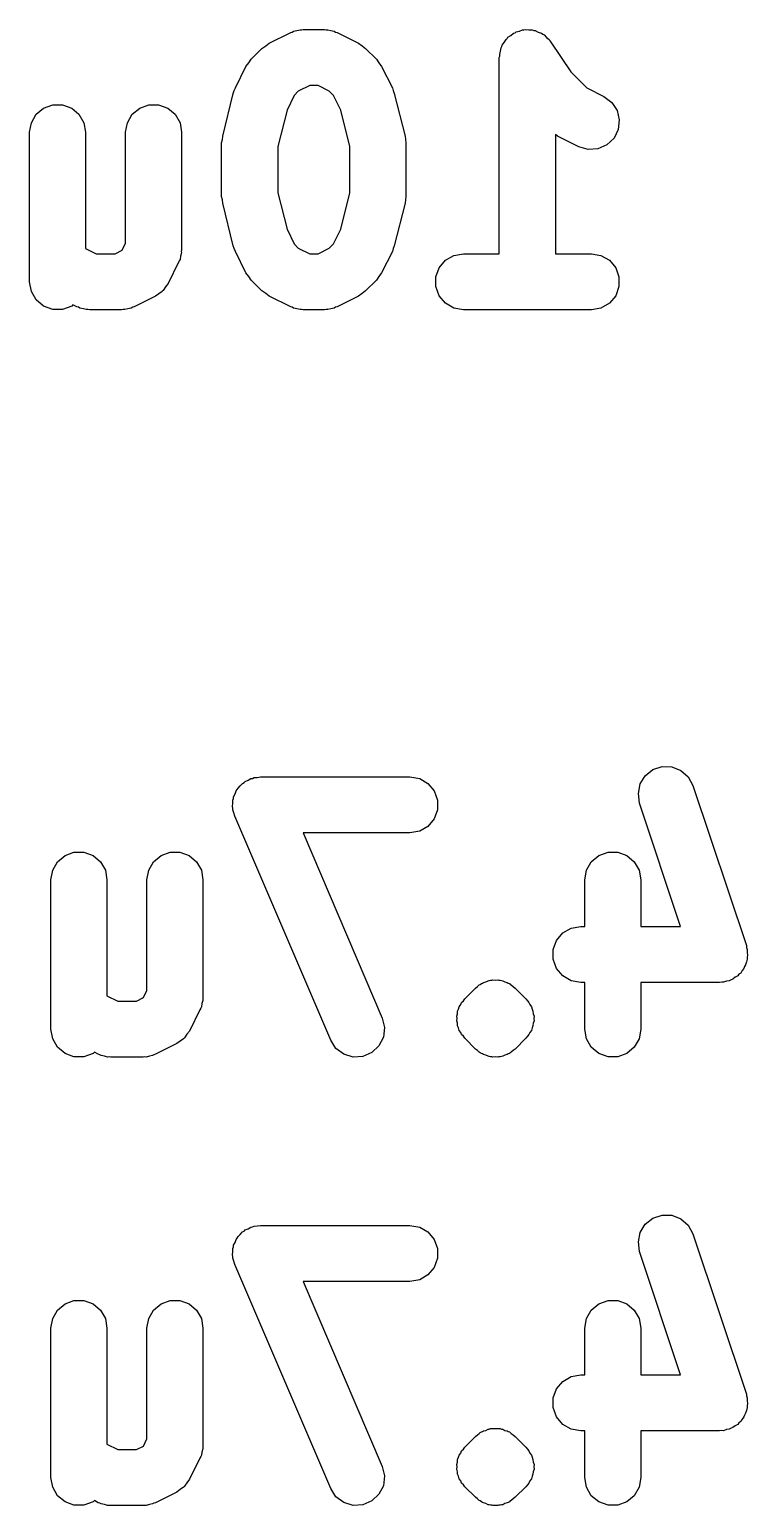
# Model space of a CAD drawing. Extents: x 100 to 214, y -112 to -50.
# Drawn here: x 139.802 to 141.723, y -100.321 to -96.371 of the extents above; entities that cross this region are included whole.
import ezdxf

# ---------------------------------------------------------------- set-up
doc = ezdxf.new("R2010")
doc.units = 0
doc.header["$MEASUREMENT"] = 0
doc.layers.add('BLACK', color=7, linetype='CONTINUOUS')

msp = doc.modelspace()

# ---------------------------------------------------------------- linework, layer by layer
at = {"layer": 'Black'}
for p, q in [((140.434, -96.4151), (140.443, -96.4079)), ((140.443, -96.4079), (140.501, -96.3793)), ((140.501, -96.3793), (140.505, -96.3781)), ((140.505, -96.3781), (140.508, -96.376)), ((140.508, -96.376), (140.517, -96.3744)), ((140.517, -96.3744), (140.526, -96.3719)), ((140.526, -96.3719), (140.53, -96.3722)), ((140.53, -96.3722), (140.534, -96.3714)), ((140.534, -96.3714), (140.591, -96.3714)), ((140.591, -96.3714), (140.596, -96.3722)), ((140.596, -96.3722), (140.6, -96.3719)), ((140.6, -96.3719), (140.608, -96.3744)), ((140.608, -96.3744), (140.617, -96.376)), ((140.617, -96.376), (140.621, -96.3781)), ((140.621, -96.3781), (140.625, -96.3793)), ((140.625, -96.3793), (140.682, -96.4079)), ((140.682, -96.4079), (140.692, -96.4151)), ((141.067, -96.4132), (141.072, -96.406)), ((141.072, -96.406), (141.077, -96.3982)), ((141.077, -96.3982), (141.08, -96.3955)), ((141.08, -96.3955), (141.082, -96.3922)), ((141.082, -96.3922), (141.09, -96.3872)), ((141.09, -96.3872), (141.097, -96.3815)), ((141.097, -96.3815), (141.101, -96.3801)), ((141.101, -96.3801), (141.104, -96.3777)), ((141.104, -96.3777), (141.113, -96.3756)), ((141.113, -96.3756), (141.121, -96.3726)), ((141.121, -96.3726), (141.125, -96.3726)), ((141.125, -96.3726), (141.129, -96.3716)), ((141.129, -96.3716), (141.138, -96.3726)), ((141.138, -96.3726), (141.147, -96.3726)), ((141.147, -96.3726), (141.151, -96.374)), ((141.151, -96.374), (141.155, -96.3744)), ((141.155, -96.3744), (141.163, -96.3784)), ((141.163, -96.3784), (141.172, -96.3815)), ((141.172, -96.3815), (141.175, -96.3841)), ((141.175, -96.3841), (141.179, -96.386)), ((141.179, -96.386), (141.185, -96.3925)), ((141.185, -96.3925), (141.192, -96.3982)), ((141.192, -96.3982), (141.194, -96.4018)), ((141.194, -96.4018), (141.197, -96.4048)), ((141.197, -96.4048), (141.25, -96.4844)), ((140.395, -96.4505), (140.424, -96.422)), ((140.424, -96.422), (140.434, -96.4151)), ((140.692, -96.4151), (140.701, -96.422)), ((140.701, -96.422), (140.73, -96.4505)), ((141.059, -96.4464), (141.06, -96.4423)), ((141.059, -96.9714), (141.059, -96.4464)), ((141.06, -96.4382), (141.062, -96.4296)), ((141.06, -96.4423), (141.06, -96.4382)), ((141.062, -96.4296), (141.064, -96.4208)), ((141.064, -96.4208), (141.066, -96.4172)), ((141.066, -96.4172), (141.067, -96.4132)), ((140.353, -96.5272), (140.381, -96.47)), ((140.381, -96.47), (140.389, -96.4604)), ((140.389, -96.4604), (140.395, -96.4505)), ((140.73, -96.4505), (140.737, -96.4604)), ((140.737, -96.4604), (140.744, -96.47)), ((140.744, -96.47), (140.773, -96.5272)), ((141.25, -96.4844), (141.293, -96.5276)), ((140.35, -96.535), (140.353, -96.5272)), ((140.552, -96.5214), (140.521, -96.5366)), ((140.574, -96.5214), (140.552, -96.5214)), ((140.604, -96.5366), (140.574, -96.5214)), ((140.773, -96.5272), (140.775, -96.535)), ((141.293, -96.5276), (141.339, -96.5508)), ((140.319, -96.6568), (140.347, -96.5425)), ((140.347, -96.5425), (140.35, -96.535)), ((140.51, -96.548), (140.491, -96.5869)), ((140.521, -96.5366), (140.51, -96.548)), ((140.615, -96.548), (140.604, -96.5366)), ((140.635, -96.5869), (140.615, -96.548)), ((140.775, -96.535), (140.778, -96.5425)), ((140.778, -96.5425), (140.807, -96.6568)), ((141.339, -96.5508), (141.36, -96.5663)), ((141.36, -96.5663), (141.374, -96.588)), ((139.807, -96.6208), (139.82, -96.5982)), ((139.82, -96.5982), (139.839, -96.5815)), ((139.839, -96.5815), (139.864, -96.5726)), ((139.864, -96.5726), (139.89, -96.5726)), ((139.89, -96.5726), (139.915, -96.5815)), ((139.915, -96.5815), (139.934, -96.5982)), ((139.934, -96.5982), (139.947, -96.6208)), ((140.064, -96.6208), (140.077, -96.5982)), ((140.077, -96.5982), (140.097, -96.5815)), ((140.097, -96.5815), (140.121, -96.5726)), ((140.121, -96.5726), (140.147, -96.5726)), ((140.147, -96.5726), (140.172, -96.5815)), ((140.172, -96.5815), (140.192, -96.5982)), ((140.192, -96.5982), (140.205, -96.6208)), ((140.491, -96.5869), (140.466, -96.6842)), ((140.659, -96.6842), (140.635, -96.5869)), ((141.374, -96.588), (141.38, -96.6134)), ((139.802, -96.6464), (139.807, -96.6208)), ((139.802, -97.0464), (139.802, -96.6464)), ((139.947, -96.6208), (139.952, -96.6464)), ((139.952, -96.6464), (139.952, -96.9572)), ((140.059, -96.6464), (140.064, -96.6208)), ((140.059, -96.943), (140.059, -96.6464)), ((140.205, -96.6208), (140.209, -96.6464)), ((140.209, -96.6464), (140.209, -96.9607)), ((141.377, -96.6392), (141.366, -96.6625)), ((141.38, -96.6134), (141.377, -96.6392)), ((140.316, -96.675), (140.318, -96.666)), ((140.316, -96.8179), (140.316, -96.675)), ((140.318, -96.666), (140.319, -96.6568)), ((140.466, -96.6842), (140.466, -96.8086)), ((140.659, -96.8086), (140.659, -96.6842)), ((140.807, -96.6568), (140.808, -96.666)), ((140.808, -96.666), (140.809, -96.675)), ((140.809, -96.675), (140.809, -96.8179)), ((141.215, -96.6564), (141.209, -96.6521)), ((141.209, -96.6521), (141.209, -96.9714)), ((141.272, -96.6849), (141.215, -96.6564)), ((141.297, -96.6924), (141.272, -96.6849)), ((141.347, -96.6804), (141.323, -96.6908)), ((141.366, -96.6625), (141.347, -96.6804)), ((141.323, -96.6908), (141.297, -96.6924)), ((140.318, -96.8269), (140.316, -96.8179)), ((140.319, -96.836), (140.318, -96.8269)), ((140.347, -96.9503), (140.319, -96.836)), ((140.466, -96.8086), (140.491, -96.906)), ((140.635, -96.906), (140.659, -96.8086)), ((140.807, -96.836), (140.778, -96.9503)), ((140.808, -96.8269), (140.807, -96.836)), ((140.809, -96.8179), (140.808, -96.8269)), ((140.491, -96.906), (140.51, -96.9449)), ((140.615, -96.9449), (140.635, -96.906)), ((139.952, -96.9572), (139.98, -96.9714)), ((140.031, -96.9714), (140.05, -96.962)), ((140.05, -96.962), (140.059, -96.943)), ((140.209, -96.9607), (140.208, -96.965)), ((140.35, -96.9578), (140.347, -96.9503)), ((140.353, -96.9657), (140.35, -96.9578)), ((140.51, -96.9449), (140.521, -96.9562)), ((140.521, -96.9562), (140.552, -96.9714)), ((140.574, -96.9714), (140.604, -96.9562)), ((140.604, -96.9562), (140.615, -96.9449)), ((140.775, -96.9578), (140.773, -96.9657)), ((140.778, -96.9503), (140.775, -96.9578)), ((139.98, -96.9714), (140.031, -96.9714)), ((140.201, -96.9943), (140.173, -97.0514)), ((140.202, -96.9901), (140.201, -96.9943)), ((140.205, -96.9864), (140.202, -96.9901)), ((140.206, -96.9777), (140.205, -96.9864)), ((140.209, -96.9693), (140.206, -96.9777)), ((140.208, -96.965), (140.209, -96.9693)), ((140.381, -97.0228), (140.353, -96.9657)), ((140.552, -96.9714), (140.574, -96.9714)), ((140.773, -96.9657), (140.744, -97.0228)), ((140.898, -97.0089), (140.915, -96.989)), ((140.915, -96.989), (140.937, -96.976)), ((140.937, -96.976), (140.963, -96.9714)), ((140.963, -96.9714), (141.059, -96.9714)), ((141.209, -96.9714), (141.306, -96.9714)), ((141.306, -96.9714), (141.331, -96.976)), ((141.331, -96.976), (141.354, -96.989)), ((141.354, -96.989), (141.371, -97.0089)), ((140.389, -97.0325), (140.381, -97.0228)), ((140.395, -97.0423), (140.389, -97.0325)), ((140.737, -97.0325), (140.73, -97.0423)), ((140.744, -97.0228), (140.737, -97.0325)), ((140.889, -97.0334), (140.898, -97.0089)), ((140.889, -97.0595), (140.889, -97.0334)), ((141.371, -97.0089), (141.379, -97.0334)), ((141.379, -97.0334), (141.379, -97.0595)), ((139.807, -97.0721), (139.802, -97.0464)), ((139.82, -97.0946), (139.807, -97.0721)), ((140.148, -97.0784), (140.139, -97.0849)), ((140.157, -97.0723), (140.148, -97.0784)), ((140.158, -97.0707), (140.157, -97.0723)), ((140.16, -97.0694), (140.158, -97.0707)), ((140.166, -97.0602), (140.16, -97.0694)), ((140.173, -97.0514), (140.166, -97.0602)), ((140.424, -97.0709), (140.395, -97.0423)), ((140.434, -97.0778), (140.424, -97.0709)), ((140.443, -97.0849), (140.434, -97.0778)), ((140.692, -97.0778), (140.682, -97.0849)), ((140.701, -97.0709), (140.692, -97.0778)), ((140.73, -97.0423), (140.701, -97.0709)), ((140.898, -97.0839), (140.889, -97.0595)), ((141.379, -97.0595), (141.371, -97.0839)), ((139.839, -97.1114), (139.82, -97.0946)), ((139.864, -97.1203), (139.839, -97.1114)), ((139.89, -97.1203), (139.864, -97.1203)), ((139.915, -97.1114), (139.89, -97.1203)), ((139.918, -97.1081), (139.915, -97.1114)), ((139.929, -97.1135), (139.918, -97.1081)), ((139.933, -97.1147), (139.929, -97.1135)), ((139.937, -97.1169), (139.933, -97.1147)), ((139.946, -97.1184), (139.937, -97.1169)), ((139.954, -97.1209), (139.946, -97.1184)), ((140.065, -97.1184), (140.057, -97.1209)), ((140.074, -97.1169), (140.065, -97.1184)), ((140.078, -97.1147), (140.074, -97.1169)), ((140.082, -97.1135), (140.078, -97.1147)), ((140.139, -97.0849), (140.082, -97.1135)), ((140.501, -97.1135), (140.443, -97.0849)), ((140.505, -97.1147), (140.501, -97.1135)), ((140.508, -97.1169), (140.505, -97.1147)), ((140.517, -97.1184), (140.508, -97.1169)), ((140.526, -97.1209), (140.517, -97.1184)), ((140.608, -97.1184), (140.6, -97.1209)), ((140.617, -97.1169), (140.608, -97.1184)), ((140.621, -97.1147), (140.617, -97.1169)), ((140.625, -97.1135), (140.621, -97.1147)), ((140.682, -97.0849), (140.625, -97.1135)), ((140.915, -97.1039), (140.898, -97.0839)), ((140.937, -97.1169), (140.915, -97.1039)), ((140.963, -97.1214), (140.937, -97.1169)), ((141.331, -97.1169), (141.306, -97.1214)), ((141.354, -97.1039), (141.331, -97.1169)), ((141.371, -97.0839), (141.354, -97.1039)), ((139.958, -97.1207), (139.954, -97.1209)), ((139.963, -97.1214), (139.958, -97.1207)), ((140.048, -97.1214), (139.963, -97.1214)), ((140.053, -97.1207), (140.048, -97.1214)), ((140.057, -97.1209), (140.053, -97.1207)), ((140.53, -97.1207), (140.526, -97.1209)), ((140.534, -97.1214), (140.53, -97.1207)), ((140.591, -97.1214), (140.534, -97.1214)), ((140.596, -97.1207), (140.591, -97.1214)), ((140.6, -97.1209), (140.596, -97.1207)), ((141.306, -97.1214), (140.963, -97.1214)), ((141.47, -98.3519), (141.495, -98.3437)), ((141.495, -98.3437), (141.521, -98.3444)), ((141.521, -98.3444), (141.545, -98.354)), ((140.376, -98.3867), (140.379, -98.3837)), ((140.379, -98.3837), (140.387, -98.3803)), ((140.387, -98.3803), (140.394, -98.376)), ((140.394, -98.376), (140.399, -98.3752)), ((140.399, -98.3752), (140.403, -98.3734)), ((140.403, -98.3734), (140.411, -98.3729)), ((140.411, -98.3729), (140.42, -98.3714)), ((140.42, -98.3714), (140.82, -98.3714)), ((140.82, -98.3714), (140.846, -98.376)), ((140.846, -98.376), (140.868, -98.389)), ((141.436, -98.3903), (141.449, -98.3681)), ((141.449, -98.3681), (141.47, -98.3519)), ((141.545, -98.354), (141.564, -98.3712)), ((141.564, -98.3712), (141.577, -98.3941)), ((140.348, -98.4247), (140.352, -98.417)), ((140.352, -98.417), (140.355, -98.4089)), ((140.355, -98.4089), (140.358, -98.4055)), ((140.358, -98.4055), (140.36, -98.4015)), ((140.36, -98.4015), (140.366, -98.3956)), ((140.366, -98.3956), (140.372, -98.389)), ((140.372, -98.389), (140.376, -98.3867)), ((140.868, -98.389), (140.885, -98.4089)), ((140.885, -98.4089), (140.894, -98.4334)), ((141.431, -98.4158), (141.436, -98.3903)), ((141.434, -98.4416), (141.431, -98.4158)), ((141.577, -98.3941), (141.72, -98.8227)), ((140.345, -98.4506), (140.346, -98.442)), ((140.346, -98.455), (140.345, -98.4506)), ((140.346, -98.4334), (140.348, -98.4292)), ((140.346, -98.442), (140.346, -98.4334)), ((140.346, -98.4595), (140.346, -98.455)), ((140.349, -98.4676), (140.346, -98.4595)), ((140.348, -98.4292), (140.348, -98.4247)), ((140.894, -98.4595), (140.885, -98.4839)), ((140.894, -98.4334), (140.894, -98.4595)), ((141.544, -98.7714), (141.434, -98.4416)), ((140.351, -98.476), (140.349, -98.4676)), ((140.608, -99.076), (140.351, -98.476)), ((140.885, -98.4839), (140.868, -98.5039)), ((140.82, -98.5214), (140.534, -98.5214)), ((140.534, -98.5214), (140.746, -99.0169)), ((140.846, -98.5169), (140.82, -98.5214)), ((140.868, -98.5039), (140.846, -98.5169)), ((139.877, -98.5982), (139.897, -98.5815)), ((139.897, -98.5815), (139.921, -98.5726)), ((139.921, -98.5726), (139.947, -98.5726)), ((139.947, -98.5726), (139.972, -98.5815)), ((139.972, -98.5815), (139.992, -98.5982)), ((140.134, -98.5982), (140.154, -98.5815)), ((140.154, -98.5815), (140.178, -98.5726)), ((140.178, -98.5726), (140.204, -98.5726)), ((140.204, -98.5726), (140.229, -98.5815)), ((140.229, -98.5815), (140.249, -98.5982)), ((141.305, -98.5982), (141.325, -98.5815)), ((141.325, -98.5815), (141.35, -98.5726)), ((141.35, -98.5726), (141.376, -98.5726)), ((141.376, -98.5726), (141.4, -98.5815)), ((141.4, -98.5815), (141.42, -98.5982)), ((139.859, -98.6464), (139.864, -98.6208)), ((139.864, -98.6208), (139.877, -98.5982)), ((139.992, -98.5982), (140.005, -98.6208)), ((140.005, -98.6208), (140.009, -98.6464)), ((140.116, -98.6464), (140.121, -98.6208)), ((140.121, -98.6208), (140.134, -98.5982)), ((140.249, -98.5982), (140.262, -98.6208)), ((140.262, -98.6208), (140.266, -98.6464)), ((141.288, -98.6464), (141.292, -98.6208)), ((141.292, -98.6208), (141.305, -98.5982)), ((141.42, -98.5982), (141.433, -98.6208)), ((141.433, -98.6208), (141.438, -98.6464)), ((139.859, -99.0464), (139.859, -98.6464)), ((140.009, -98.6464), (140.009, -98.9572)), ((140.116, -98.943), (140.116, -98.6464)), ((140.266, -98.6464), (140.266, -98.9607)), ((141.288, -98.7714), (141.288, -98.6464)), ((141.438, -98.6464), (141.438, -98.7714)), ((141.229, -98.789), (141.251, -98.776)), ((141.251, -98.776), (141.277, -98.7714)), ((141.277, -98.7714), (141.288, -98.7714)), ((141.438, -98.7714), (141.544, -98.7714)), ((141.203, -98.8334), (141.212, -98.8089)), ((141.212, -98.8089), (141.229, -98.789)), ((141.203, -98.8595), (141.203, -98.8334)), ((141.72, -98.8227), (141.72, -98.8282)), ((141.72, -98.8282), (141.722, -98.8334)), ((141.722, -98.8334), (141.722, -98.841)), ((141.722, -98.841), (141.723, -98.8485)), ((141.723, -98.8485), (141.722, -98.8539)), ((141.722, -98.8539), (141.722, -98.8595)), ((141.212, -98.8839), (141.203, -98.8595)), ((141.229, -98.9039), (141.212, -98.8839)), ((141.705, -98.8962), (141.7, -98.8996)), ((141.709, -98.8897), (141.705, -98.8962)), ((141.713, -98.8839), (141.709, -98.8897)), ((141.715, -98.8787), (141.713, -98.8839)), ((141.718, -98.874), (141.715, -98.8787)), ((141.72, -98.8666), (141.718, -98.874)), ((141.722, -98.8595), (141.72, -98.8666)), ((140.967, -98.9648), (140.995, -98.9363)), ((140.995, -98.9363), (141.001, -98.9325)), ((141.001, -98.9325), (141.005, -98.9278)), ((141.005, -98.9278), (141.008, -98.9265)), ((141.008, -98.9265), (141.011, -98.9243)), ((141.011, -98.9243), (141.014, -98.9232)), ((141.014, -98.9232), (141.017, -98.9213)), ((141.017, -98.9213), (141.023, -98.9196)), ((141.023, -98.9196), (141.029, -98.9168)), ((141.029, -98.9168), (141.032, -98.9166)), ((141.032, -98.9166), (141.035, -98.9154)), ((141.035, -98.9154), (141.039, -98.9154)), ((141.039, -98.9154), (141.042, -98.9146)), ((141.042, -98.9146), (141.048, -98.9151)), ((141.048, -98.9151), (141.055, -98.9146)), ((141.055, -98.9146), (141.058, -98.9154)), ((141.058, -98.9154), (141.061, -98.9154)), ((141.061, -98.9154), (141.065, -98.9166)), ((141.065, -98.9166), (141.068, -98.9168)), ((141.068, -98.9168), (141.074, -98.9196)), ((141.074, -98.9196), (141.08, -98.9213)), ((141.08, -98.9213), (141.083, -98.9232)), ((141.083, -98.9232), (141.086, -98.9243)), ((141.086, -98.9243), (141.088, -98.9265)), ((141.088, -98.9265), (141.091, -98.9278)), ((141.091, -98.9278), (141.096, -98.9325)), ((141.096, -98.9325), (141.101, -98.9363)), ((141.101, -98.9363), (141.13, -98.9648)), ((141.251, -98.9169), (141.229, -98.9039)), ((141.277, -98.9214), (141.251, -98.9169)), ((141.288, -98.9214), (141.277, -98.9214)), ((141.288, -99.0464), (141.288, -98.9214)), ((141.648, -98.9214), (141.438, -98.9214)), ((141.438, -98.9214), (141.438, -99.0464)), ((141.654, -98.9205), (141.648, -98.9214)), ((141.659, -98.9206), (141.654, -98.9205)), ((141.667, -98.9182), (141.659, -98.9206)), ((141.674, -98.9169), (141.667, -98.9182)), ((141.679, -98.9141), (141.674, -98.9169)), ((141.684, -98.9124), (141.679, -98.9141)), ((141.69, -98.9077), (141.684, -98.9124)), ((141.697, -98.9039), (141.69, -98.9077)), ((141.7, -98.8996), (141.697, -98.9039)), ((140.009, -98.9572), (140.038, -98.9714)), ((140.038, -98.9714), (140.088, -98.9714)), ((140.088, -98.9714), (140.107, -98.962)), ((140.107, -98.962), (140.116, -98.943)), ((140.266, -98.9693), (140.263, -98.9777)), ((140.266, -98.9607), (140.266, -98.965)), ((140.266, -98.965), (140.266, -98.9693)), ((140.956, -98.9808), (140.958, -98.9748)), ((140.958, -98.9748), (140.963, -98.9702)), ((140.963, -98.9702), (140.967, -98.9648)), ((141.13, -98.9648), (141.134, -98.9702)), ((141.134, -98.9702), (141.138, -98.9748)), ((141.138, -98.9748), (141.141, -98.9808)), ((140.258, -98.9943), (140.23, -99.0514)), ((140.26, -98.9901), (140.258, -98.9943)), ((140.262, -98.9864), (140.26, -98.9901)), ((140.263, -98.9777), (140.262, -98.9864)), ((140.945, -99.0113), (140.947, -99.005)), ((140.946, -99.0179), (140.945, -99.0113)), ((140.947, -98.9984), (140.95, -98.9925)), ((140.947, -99.005), (140.947, -98.9984)), ((140.95, -98.9925), (140.952, -98.9862)), ((140.952, -98.9862), (140.956, -98.9808)), ((141.141, -98.9808), (141.145, -98.9862)), ((141.145, -98.9862), (141.147, -98.9925)), ((141.147, -98.9925), (141.149, -98.9984)), ((141.149, -98.9984), (141.15, -99.005)), ((141.15, -99.005), (141.152, -99.0113)), ((141.152, -99.0113), (141.151, -99.0179)), ((139.864, -99.0721), (139.859, -99.0464)), ((140.23, -99.0514), (140.223, -99.0602)), ((140.746, -99.0169), (140.752, -99.0422)), ((140.752, -99.0422), (140.749, -99.0681)), ((140.945, -99.0244), (140.946, -99.0179)), ((140.947, -99.0307), (140.945, -99.0244)), ((140.947, -99.0373), (140.947, -99.0307)), ((140.95, -99.0432), (140.947, -99.0373)), ((140.952, -99.0496), (140.95, -99.0432)), ((140.956, -99.0549), (140.952, -99.0496)), ((140.958, -99.0609), (140.956, -99.0549)), ((141.141, -99.0549), (141.138, -99.0609)), ((141.145, -99.0496), (141.141, -99.0549)), ((141.147, -99.0432), (141.145, -99.0496)), ((141.149, -99.0373), (141.147, -99.0432)), ((141.15, -99.0307), (141.149, -99.0373)), ((141.152, -99.0244), (141.15, -99.0307)), ((141.151, -99.0179), (141.152, -99.0244)), ((141.292, -99.0721), (141.288, -99.0464)), ((141.438, -99.0464), (141.433, -99.0721)), ((139.877, -99.0946), (139.864, -99.0721)), ((139.897, -99.1114), (139.877, -99.0946)), ((140.196, -99.0849), (140.139, -99.1135)), ((140.205, -99.0784), (140.196, -99.0849)), ((140.214, -99.0723), (140.205, -99.0784)), ((140.216, -99.0707), (140.214, -99.0723)), ((140.217, -99.0694), (140.216, -99.0707)), ((140.223, -99.0602), (140.217, -99.0694)), ((140.622, -99.0978), (140.608, -99.076)), ((140.737, -99.0914), (140.718, -99.1092)), ((140.749, -99.0681), (140.737, -99.0914)), ((140.963, -99.0655), (140.958, -99.0609)), ((140.967, -99.0709), (140.963, -99.0655)), ((140.995, -99.0995), (140.967, -99.0709)), ((141.13, -99.0709), (141.101, -99.0995)), ((141.134, -99.0655), (141.13, -99.0709)), ((141.138, -99.0609), (141.134, -99.0655)), ((141.305, -99.0946), (141.292, -99.0721)), ((141.325, -99.1114), (141.305, -99.0946)), ((141.42, -99.0946), (141.4, -99.1114)), ((141.433, -99.0721), (141.42, -99.0946)), ((139.921, -99.1203), (139.897, -99.1114)), ((139.947, -99.1203), (139.921, -99.1203)), ((139.972, -99.1114), (139.947, -99.1203)), ((139.976, -99.1081), (139.972, -99.1114)), ((139.986, -99.1135), (139.976, -99.1081)), ((139.99, -99.1147), (139.986, -99.1135)), ((139.994, -99.1169), (139.99, -99.1147)), ((140.003, -99.1184), (139.994, -99.1169)), ((140.011, -99.1209), (140.003, -99.1184)), ((140.016, -99.1207), (140.011, -99.1209)), ((140.02, -99.1214), (140.016, -99.1207)), ((140.106, -99.1214), (140.02, -99.1214)), ((140.11, -99.1207), (140.106, -99.1214)), ((140.114, -99.1209), (140.11, -99.1207)), ((140.123, -99.1184), (140.114, -99.1209)), ((140.131, -99.1169), (140.123, -99.1184)), ((140.135, -99.1147), (140.131, -99.1169)), ((140.139, -99.1135), (140.135, -99.1147)), ((140.643, -99.1134), (140.622, -99.0978)), ((140.668, -99.1209), (140.643, -99.1134)), ((140.694, -99.1194), (140.668, -99.1209)), ((140.718, -99.1092), (140.694, -99.1194)), ((141.001, -99.1032), (140.995, -99.0995)), ((141.005, -99.1079), (141.001, -99.1032)), ((141.008, -99.1093), (141.005, -99.1079)), ((141.011, -99.1114), (141.008, -99.1093)), ((141.014, -99.1125), (141.011, -99.1114)), ((141.017, -99.1144), (141.014, -99.1125)), ((141.023, -99.1161), (141.017, -99.1144)), ((141.029, -99.1189), (141.023, -99.1161)), ((141.032, -99.1192), (141.029, -99.1189)), ((141.035, -99.1203), (141.032, -99.1192)), ((141.039, -99.1203), (141.035, -99.1203)), ((141.042, -99.1211), (141.039, -99.1203)), ((141.048, -99.1206), (141.042, -99.1211)), ((141.055, -99.1211), (141.048, -99.1206)), ((141.058, -99.1203), (141.055, -99.1211)), ((141.061, -99.1203), (141.058, -99.1203)), ((141.065, -99.1192), (141.061, -99.1203)), ((141.068, -99.1189), (141.065, -99.1192)), ((141.074, -99.1161), (141.068, -99.1189)), ((141.08, -99.1144), (141.074, -99.1161)), ((141.083, -99.1125), (141.08, -99.1144)), ((141.086, -99.1114), (141.083, -99.1125)), ((141.088, -99.1093), (141.086, -99.1114)), ((141.091, -99.1079), (141.088, -99.1093)), ((141.096, -99.1032), (141.091, -99.1079)), ((141.101, -99.0995), (141.096, -99.1032)), ((141.35, -99.1203), (141.325, -99.1114)), ((141.376, -99.1203), (141.35, -99.1203)), ((141.4, -99.1114), (141.376, -99.1203)), ((141.436, -99.5903), (141.449, -99.5681)), ((141.449, -99.5681), (141.47, -99.5519)), ((141.47, -99.5519), (141.495, -99.5437)), ((141.495, -99.5437), (141.521, -99.5444)), ((141.521, -99.5444), (141.545, -99.554)), ((141.545, -99.554), (141.564, -99.5712)), ((140.352, -99.617), (140.355, -99.6089)), ((140.355, -99.6089), (140.358, -99.6055)), ((140.358, -99.6055), (140.36, -99.6015)), ((140.36, -99.6015), (140.366, -99.5956)), ((140.366, -99.5956), (140.372, -99.589)), ((140.372, -99.589), (140.376, -99.5867)), ((140.376, -99.5867), (140.379, -99.5837)), ((140.379, -99.5837), (140.387, -99.5803)), ((140.387, -99.5803), (140.394, -99.576)), ((140.394, -99.576), (140.399, -99.5752)), ((140.399, -99.5752), (140.403, -99.5734)), ((140.403, -99.5734), (140.411, -99.5729)), ((140.411, -99.5729), (140.42, -99.5714)), ((140.42, -99.5714), (140.82, -99.5714)), ((140.82, -99.5714), (140.846, -99.576)), ((140.846, -99.576), (140.868, -99.589)), ((140.868, -99.589), (140.885, -99.6089)), ((140.885, -99.6089), (140.894, -99.6334)), ((141.431, -99.6158), (141.436, -99.5903)), ((141.564, -99.5712), (141.577, -99.5941)), ((141.577, -99.5941), (141.72, -100.023)), ((140.345, -99.6506), (140.346, -99.642)), ((140.346, -99.6334), (140.348, -99.6292)), ((140.346, -99.642), (140.346, -99.6334)), ((140.348, -99.6247), (140.352, -99.617)), ((140.348, -99.6292), (140.348, -99.6247)), ((140.894, -99.6334), (140.894, -99.6595)), ((141.434, -99.6416), (141.431, -99.6158)), ((141.544, -99.9714), (141.434, -99.6416)), ((140.346, -99.655), (140.345, -99.6506)), ((140.346, -99.6595), (140.346, -99.655)), ((140.349, -99.6676), (140.346, -99.6595)), ((140.351, -99.676), (140.349, -99.6676)), ((140.608, -100.276), (140.351, -99.676)), ((140.885, -99.6839), (140.868, -99.7039)), ((140.894, -99.6595), (140.885, -99.6839)), ((140.82, -99.7214), (140.534, -99.7214)), ((140.534, -99.7214), (140.746, -100.217)), ((140.846, -99.7169), (140.82, -99.7214)), ((140.868, -99.7039), (140.846, -99.7169)), ((139.864, -99.8208), (139.877, -99.7982)), ((139.877, -99.7982), (139.897, -99.7815)), ((139.897, -99.7815), (139.921, -99.7726)), ((139.921, -99.7726), (139.947, -99.7726)), ((139.947, -99.7726), (139.972, -99.7815)), ((139.972, -99.7815), (139.992, -99.7982)), ((139.992, -99.7982), (140.005, -99.8208)), ((140.121, -99.8208), (140.134, -99.7982)), ((140.134, -99.7982), (140.154, -99.7815)), ((140.154, -99.7815), (140.178, -99.7726)), ((140.178, -99.7726), (140.204, -99.7726)), ((140.204, -99.7726), (140.229, -99.7815)), ((140.229, -99.7815), (140.249, -99.7982)), ((140.249, -99.7982), (140.262, -99.8208)), ((141.292, -99.8208), (141.305, -99.7982)), ((141.305, -99.7982), (141.325, -99.7815)), ((141.325, -99.7815), (141.35, -99.7726)), ((141.35, -99.7726), (141.376, -99.7726)), ((141.376, -99.7726), (141.4, -99.7815)), ((141.4, -99.7815), (141.42, -99.7982)), ((141.42, -99.7982), (141.433, -99.8208)), ((139.859, -99.8464), (139.864, -99.8208)), ((140.005, -99.8208), (140.009, -99.8464)), ((140.116, -99.8464), (140.121, -99.8208)), ((140.262, -99.8208), (140.266, -99.8464)), ((141.288, -99.8464), (141.292, -99.8208)), ((141.433, -99.8208), (141.438, -99.8464)), ((139.859, -100.246), (139.859, -99.8464)), ((140.009, -99.8464), (140.009, -100.157)), ((140.116, -100.143), (140.116, -99.8464)), ((140.266, -99.8464), (140.266, -100.161)), ((141.288, -99.9714), (141.288, -99.8464)), ((141.438, -99.8464), (141.438, -99.9714)), ((141.212, -100.009), (141.229, -99.989)), ((141.229, -99.989), (141.251, -99.976)), ((141.251, -99.976), (141.277, -99.9714)), ((141.277, -99.9714), (141.288, -99.9714)), ((141.438, -99.9714), (141.544, -99.9714)), ((141.203, -100.033), (141.212, -100.009)), ((141.203, -100.059), (141.203, -100.033)), ((141.72, -100.023), (141.72, -100.028)), ((141.72, -100.028), (141.722, -100.033)), ((141.722, -100.033), (141.722, -100.041)), ((141.722, -100.041), (141.723, -100.048)), ((141.212, -100.084), (141.203, -100.059)), ((141.715, -100.079), (141.713, -100.084)), ((141.718, -100.074), (141.715, -100.079)), ((141.72, -100.067), (141.718, -100.074)), ((141.722, -100.059), (141.72, -100.067)), ((141.723, -100.048), (141.722, -100.054)), ((141.722, -100.054), (141.722, -100.059)), ((141.014, -100.123), (141.017, -100.121)), ((141.017, -100.121), (141.023, -100.12)), ((141.023, -100.12), (141.029, -100.117)), ((141.029, -100.117), (141.032, -100.117)), ((141.032, -100.117), (141.035, -100.115)), ((141.035, -100.115), (141.039, -100.115)), ((141.039, -100.115), (141.042, -100.115)), ((141.042, -100.115), (141.048, -100.115)), ((141.048, -100.115), (141.055, -100.115)), ((141.055, -100.115), (141.058, -100.115)), ((141.058, -100.115), (141.061, -100.115)), ((141.061, -100.115), (141.065, -100.117)), ((141.065, -100.117), (141.068, -100.117)), ((141.068, -100.117), (141.074, -100.12)), ((141.074, -100.12), (141.08, -100.121)), ((141.08, -100.121), (141.083, -100.123)), ((141.229, -100.104), (141.212, -100.084)), ((141.251, -100.117), (141.229, -100.104)), ((141.277, -100.121), (141.251, -100.117)), ((141.288, -100.121), (141.277, -100.121)), ((141.288, -100.246), (141.288, -100.121)), ((141.648, -100.121), (141.438, -100.121)), ((141.438, -100.121), (141.438, -100.246)), ((141.654, -100.12), (141.648, -100.121)), ((141.659, -100.121), (141.654, -100.12)), ((141.667, -100.118), (141.659, -100.121)), ((141.674, -100.117), (141.667, -100.118)), ((141.679, -100.114), (141.674, -100.117)), ((141.684, -100.112), (141.679, -100.114)), ((141.69, -100.108), (141.684, -100.112)), ((141.697, -100.104), (141.69, -100.108)), ((141.7, -100.1), (141.697, -100.104)), ((141.705, -100.096), (141.7, -100.1)), ((141.709, -100.09), (141.705, -100.096)), ((141.713, -100.084), (141.709, -100.09)), ((140.009, -100.157), (140.038, -100.171)), ((140.107, -100.162), (140.116, -100.143)), ((140.266, -100.161), (140.266, -100.165)), ((140.967, -100.165), (140.995, -100.136)), ((140.995, -100.136), (141.001, -100.132)), ((141.001, -100.132), (141.005, -100.128)), ((141.005, -100.128), (141.008, -100.126)), ((141.008, -100.126), (141.011, -100.124)), ((141.011, -100.124), (141.014, -100.123)), ((141.083, -100.123), (141.086, -100.124)), ((141.086, -100.124), (141.088, -100.126)), ((141.088, -100.126), (141.091, -100.128)), ((141.091, -100.128), (141.096, -100.132)), ((141.096, -100.132), (141.101, -100.136)), ((141.101, -100.136), (141.13, -100.165)), ((140.038, -100.171), (140.088, -100.171)), ((140.088, -100.171), (140.107, -100.162)), ((140.258, -100.194), (140.23, -100.251)), ((140.26, -100.19), (140.258, -100.194)), ((140.262, -100.186), (140.26, -100.19)), ((140.263, -100.178), (140.262, -100.186)), ((140.266, -100.169), (140.263, -100.178)), ((140.266, -100.165), (140.266, -100.169)), ((140.947, -100.198), (140.95, -100.192)), ((140.947, -100.205), (140.947, -100.198)), ((140.95, -100.192), (140.952, -100.186)), ((140.952, -100.186), (140.956, -100.181)), ((140.956, -100.181), (140.958, -100.175)), ((140.958, -100.175), (140.963, -100.17)), ((140.963, -100.17), (140.967, -100.165)), ((141.13, -100.165), (141.134, -100.17)), ((141.134, -100.17), (141.138, -100.175)), ((141.138, -100.175), (141.141, -100.181)), ((141.141, -100.181), (141.145, -100.186)), ((141.145, -100.186), (141.147, -100.192)), ((141.147, -100.192), (141.149, -100.198)), ((141.149, -100.198), (141.15, -100.205)), ((140.746, -100.217), (140.752, -100.242)), ((140.945, -100.211), (140.947, -100.205)), ((140.946, -100.218), (140.945, -100.211)), ((140.945, -100.224), (140.946, -100.218)), ((140.947, -100.231), (140.945, -100.224)), ((140.947, -100.237), (140.947, -100.231)), ((140.95, -100.243), (140.947, -100.237)), ((141.149, -100.237), (141.147, -100.243)), ((141.15, -100.231), (141.149, -100.237)), ((141.15, -100.205), (141.152, -100.211)), ((141.152, -100.224), (141.15, -100.231)), ((141.152, -100.211), (141.151, -100.218)), ((141.151, -100.218), (141.152, -100.224)), ((139.864, -100.272), (139.859, -100.246)), ((139.877, -100.295), (139.864, -100.272)), ((140.205, -100.278), (140.196, -100.285)), ((140.214, -100.272), (140.205, -100.278)), ((140.216, -100.271), (140.214, -100.272)), ((140.217, -100.269), (140.216, -100.271)), ((140.223, -100.26), (140.217, -100.269)), ((140.23, -100.251), (140.223, -100.26)), ((140.622, -100.298), (140.608, -100.276)), ((140.749, -100.268), (140.737, -100.291)), ((140.752, -100.242), (140.749, -100.268)), ((140.952, -100.25), (140.95, -100.243)), ((140.956, -100.255), (140.952, -100.25)), ((140.958, -100.261), (140.956, -100.255)), ((140.963, -100.266), (140.958, -100.261)), ((140.967, -100.271), (140.963, -100.266)), ((140.995, -100.299), (140.967, -100.271)), ((141.13, -100.271), (141.101, -100.299)), ((141.134, -100.266), (141.13, -100.271)), ((141.138, -100.261), (141.134, -100.266)), ((141.141, -100.255), (141.138, -100.261)), ((141.145, -100.25), (141.141, -100.255)), ((141.147, -100.243), (141.145, -100.25)), ((141.292, -100.272), (141.288, -100.246)), ((141.305, -100.295), (141.292, -100.272)), ((141.433, -100.272), (141.42, -100.295)), ((141.438, -100.246), (141.433, -100.272)), ((139.897, -100.311), (139.877, -100.295)), ((139.921, -100.32), (139.897, -100.311)), ((139.972, -100.311), (139.947, -100.32)), ((139.976, -100.308), (139.972, -100.311)), ((139.986, -100.314), (139.976, -100.308)), ((139.99, -100.315), (139.986, -100.314)), ((139.994, -100.317), (139.99, -100.315)), ((140.003, -100.318), (139.994, -100.317)), ((140.011, -100.321), (140.003, -100.318)), ((140.123, -100.318), (140.114, -100.321)), ((140.131, -100.317), (140.123, -100.318)), ((140.135, -100.315), (140.131, -100.317)), ((140.139, -100.314), (140.135, -100.315)), ((140.196, -100.285), (140.139, -100.314)), ((140.643, -100.313), (140.622, -100.298)), ((140.668, -100.321), (140.643, -100.313)), ((140.694, -100.319), (140.668, -100.321)), ((140.718, -100.309), (140.694, -100.319)), ((140.737, -100.291), (140.718, -100.309)), ((141.001, -100.303), (140.995, -100.299)), ((141.005, -100.308), (141.001, -100.303)), ((141.008, -100.309), (141.005, -100.308)), ((141.011, -100.311), (141.008, -100.309)), ((141.014, -100.313), (141.011, -100.311)), ((141.017, -100.314), (141.014, -100.313)), ((141.023, -100.316), (141.017, -100.314)), ((141.029, -100.319), (141.023, -100.316)), ((141.032, -100.319), (141.029, -100.319)), ((141.035, -100.32), (141.032, -100.319)), ((141.065, -100.319), (141.061, -100.32)), ((141.068, -100.319), (141.065, -100.319)), ((141.074, -100.316), (141.068, -100.319)), ((141.08, -100.314), (141.074, -100.316)), ((141.083, -100.313), (141.08, -100.314)), ((141.086, -100.311), (141.083, -100.313)), ((141.088, -100.309), (141.086, -100.311)), ((141.091, -100.308), (141.088, -100.309)), ((141.096, -100.303), (141.091, -100.308)), ((141.101, -100.299), (141.096, -100.303)), ((141.325, -100.311), (141.305, -100.295)), ((141.35, -100.32), (141.325, -100.311)), ((141.4, -100.311), (141.376, -100.32)), ((141.42, -100.295), (141.4, -100.311)), ((139.947, -100.32), (139.921, -100.32)), ((140.016, -100.321), (140.011, -100.321)), ((140.02, -100.321), (140.016, -100.321)), ((140.106, -100.321), (140.02, -100.321)), ((140.11, -100.321), (140.106, -100.321)), ((140.114, -100.321), (140.11, -100.321)), ((141.039, -100.32), (141.035, -100.32)), ((141.042, -100.321), (141.039, -100.32)), ((141.048, -100.321), (141.042, -100.321)), ((141.055, -100.321), (141.048, -100.321)), ((141.058, -100.32), (141.055, -100.321)), ((141.061, -100.32), (141.058, -100.32)), ((141.376, -100.32), (141.35, -100.32))]:
    msp.add_line(p, q, dxfattribs=at)

doc.saveas('drawing.dxf')
